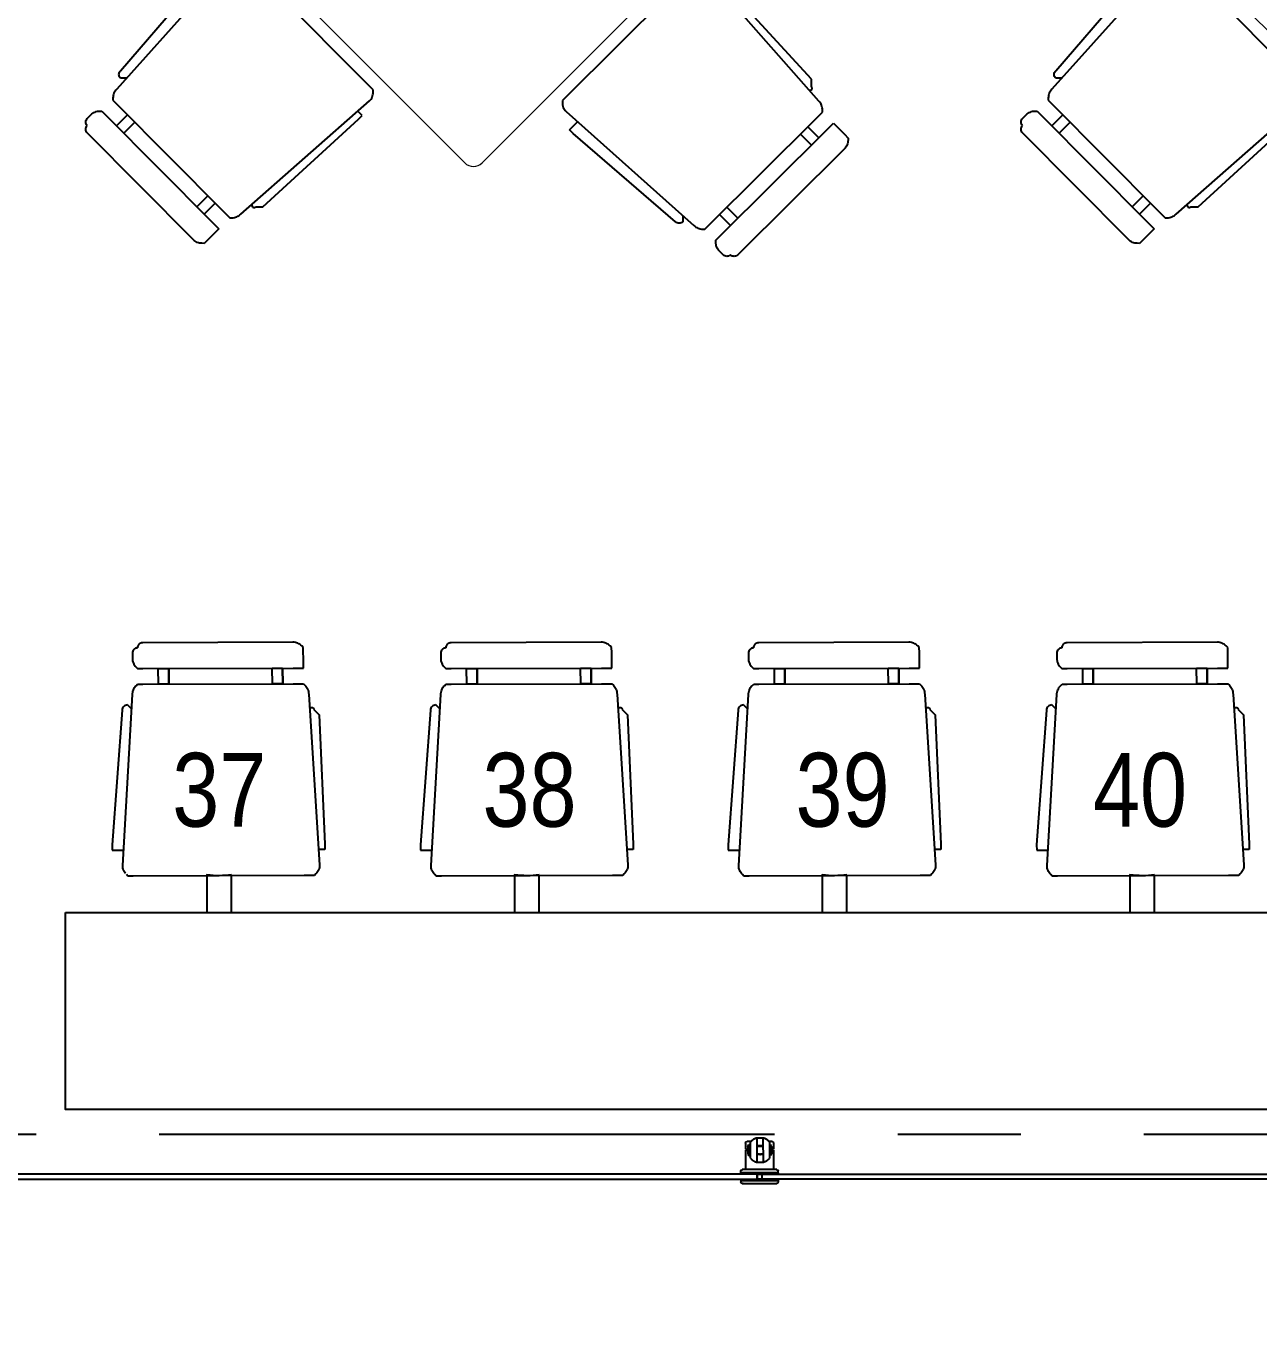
# Model space of a CAD drawing. Extents: x -28 to 149, y -33 to 76.
# Drawn here: x 40.17 to 42.674, y 3.864 to 6.531 of the extents above; entities that cross this region are included whole.
import ezdxf

# ---------------------------------------------------------------- set-up
doc = ezdxf.new("R2010")
doc.units = 0
doc.linetypes.add('CENTER', pattern=[2, 1.25, -0.25, 0.25, -0.25])
for name, color, linetype in [('arq-ejes-principales', 1, 'CENTER'), ('arq-hatch', 252, 'Continuous'), ('arq-mobiliario', 1, 'Continuous'), ('arq-text-equipamiento', 2, 'Continuous'), ('arq-ventanas', 2, 'Continuous')]:
    doc.layers.add(name, color=color, linetype=linetype)
doc.styles.add('dape 2', font='ARIALN.TTF', dxfattribs={"height": 2.5})

# ---------------------------------------------------------------- blocks, each defined once
blk = doc.blocks.new('base vidrio 1')
for p, q in [((345.9661, 164.3034), (345.9661, 164.2907)), ((345.9692, 164.3066), (345.9753, 164.3066)), ((345.9702, 164.2961), (345.9722, 164.3002)), ((345.9702, 164.2961), (345.9702, 164.2922)), ((345.9722, 164.3002), (345.9721, 164.278)), ((345.9742, 164.3002), (345.9722, 164.3002)), ((345.9742, 164.2961), (345.9741, 164.2821)), ((345.9742, 164.3054), (345.9742, 164.2961)), ((345.9742, 164.3054), (345.9742, 164.3054)), ((345.9868, 164.282), (345.9869, 164.296)), ((345.9869, 164.296), (345.9869, 164.3135)), ((345.9869, 164.3135), (345.9869, 164.3135)), ((346.0004, 164.2969), (345.9869, 164.297)), ((346.0004, 164.296), (346.0003, 164.282)), ((346.0004, 164.3135), (346.0004, 164.296)), ((346.0004, 164.3135), (346.0004, 164.3135)), ((346.0117, 164.3066), (346.02, 164.3066)), ((346.013, 164.282), (346.0131, 164.296)), ((346.0131, 164.296), (346.0131, 164.3053)), ((346.0131, 164.3053), (346.0131, 164.3053)), ((346.0142, 164.2969), (346.0131, 164.2969)), ((346.0142, 164.3001), (346.0141, 164.2779)), ((346.0162, 164.3001), (346.0142, 164.3001)), ((346.0162, 164.3001), (346.0161, 164.2779)), ((346.0182, 164.2965), (346.0162, 164.3001)), ((346.0182, 164.2965), (346.0182, 164.2909)), ((346.0232, 164.3034), (346.0232, 164.2907)), ((345.9702, 164.2907), (345.9661, 164.2907)), ((345.9702, 164.2887), (345.9661, 164.2887)), ((345.9661, 164.2887), (345.9661, 164.2493)), ((345.9702, 164.2886), (345.9701, 164.2821)), ((345.9701, 164.2821), (345.9721, 164.278)), ((345.9702, 164.2886), (345.9702, 164.2922)), ((345.9741, 164.278), (345.9721, 164.278)), ((345.9741, 164.2821), (345.9741, 164.2727)), ((345.9868, 164.2645), (345.9868, 164.282)), ((346.0003, 164.2811), (345.9868, 164.2811)), ((346.0003, 164.282), (346.0003, 164.2645)), ((346.013, 164.2726), (346.013, 164.282)), ((346.0141, 164.281), (346.013, 164.281)), ((346.0161, 164.2779), (346.0141, 164.2779)), ((346.0181, 164.2815), (346.0161, 164.2779)), ((346.0182, 164.287), (346.0181, 164.2815)), ((346.0182, 164.2909), (346.0182, 164.287)), ((346.0232, 164.2907), (346.0182, 164.2908)), ((346.0232, 164.2887), (346.0182, 164.2887)), ((346.0189, 164.2861), (346.0189, 164.286)), ((346.0213, 164.2907), (346.0213, 164.2905)), ((346.0214, 164.2907), (346.0214, 164.2907)), ((346.0232, 164.2887), (346.0232, 164.2493)), ((345.9565, 164.2429), (345.9565, 164.2461)), ((345.9565, 164.2429), (346.0327, 164.2429)), ((345.9565, 164.2429), (345.9565, 164.2401)), ((346.0327, 164.2429), (345.9565, 164.2429)), ((345.9597, 164.2493), (346.0296, 164.2493)), ((346.0327, 164.2429), (346.0327, 164.2461)), ((346.0327, 164.2429), (346.0327, 164.2401)), ((345.9565, 164.2301), (345.9565, 164.2276)), ((346.0327, 164.2276), (345.9565, 164.2276)), ((345.9565, 164.2276), (346.0327, 164.2276)), ((345.9565, 164.2276), (345.9565, 164.2244)), ((346.0278, 164.2212), (345.9597, 164.2212)), ((346.0296, 164.2212), (345.9597, 164.2212)), ((346.0327, 164.2301), (346.0327, 164.2276)), ((346.0327, 164.2276), (346.0327, 164.2244))]:
    blk.add_line(p, q)
at = {"flags": 128}
for points in [[(345.9742, 164.3054), (345.9748, 164.3061), (345.9754, 164.3067), (345.976, 164.3073), (345.9766, 164.3078), (345.9772, 164.3084), (345.9778, 164.3089), (345.9784, 164.3093), (345.979, 164.3098), (345.9796, 164.3102), (345.9803, 164.3106), (345.9809, 164.311), (345.9815, 164.3113), (345.9821, 164.3117), (345.9828, 164.312), (345.9834, 164.3123), (345.9839, 164.3125), (345.9845, 164.3127), (345.985, 164.3129), (345.9855, 164.3131), (345.9859, 164.3132), (345.9863, 164.3133), (345.9866, 164.3134), (345.9868, 164.3135), (345.9869, 164.3135)], [(345.9742, 164.3054), (345.9748, 164.3061), (345.9755, 164.3068), (345.9762, 164.3075), (345.9769, 164.3081), (345.9776, 164.3088), (345.9784, 164.3093), (345.9791, 164.3099), (345.9799, 164.3104), (345.9808, 164.3109), (345.9816, 164.3114), (345.9824, 164.3118), (345.9833, 164.3123), (345.9842, 164.3126), (345.9851, 164.313), (345.986, 164.3133), (345.9869, 164.3135)], [(345.9869, 164.3135), (345.987, 164.3135), (345.9872, 164.3135), (345.9874, 164.3135), (345.9878, 164.3135), (345.9883, 164.3134), (345.9889, 164.3134), (345.9896, 164.3134), (345.9903, 164.3133), (345.9911, 164.3133), (345.9919, 164.3133), (345.9928, 164.3133), (345.9937, 164.3133), (345.9946, 164.3133), (345.9954, 164.3133), (345.9963, 164.3133), (345.9971, 164.3133), (345.9978, 164.3133), (345.9984, 164.3134), (345.999, 164.3134), (345.9995, 164.3134), (345.9999, 164.3135), (346.0002, 164.3135), (346.0004, 164.3135), (346.0004, 164.3135)], [(346.0004, 164.3135), (346.0005, 164.3135), (346.0007, 164.3134), (346.001, 164.3133), (346.0014, 164.3132), (346.0018, 164.313), (346.0023, 164.3129), (346.0028, 164.3127), (346.0034, 164.3125), (346.004, 164.3122), (346.0046, 164.3119), (346.0052, 164.3116), (346.0058, 164.3113), (346.0064, 164.3109), (346.0071, 164.3106), (346.0077, 164.3101), (346.0083, 164.3097), (346.0089, 164.3093), (346.0095, 164.3088), (346.0101, 164.3083), (346.0108, 164.3078), (346.0113, 164.3072), (346.0119, 164.3066), (346.0125, 164.306), (346.0131, 164.3053)], [(346.0004, 164.3135), (346.0013, 164.3132), (346.0022, 164.3129), (346.0031, 164.3126), (346.004, 164.3122), (346.0049, 164.3118), (346.0057, 164.3113), (346.0066, 164.3109), (346.0074, 164.3104), (346.0082, 164.3098), (346.009, 164.3093), (346.0097, 164.3087), (346.0104, 164.3081), (346.0111, 164.3074), (346.0118, 164.3067), (346.0125, 164.306), (346.0131, 164.3053)], [(345.9702, 164.2922), (345.9703, 164.2924), (345.9705, 164.2925), (345.9706, 164.2926), (345.9708, 164.2926), (345.9709, 164.2926), (345.971, 164.2925), (345.9711, 164.2923), (345.9712, 164.2921), (345.9713, 164.2919), (345.9714, 164.2916), (345.9714, 164.2913), (345.9714, 164.291), (345.9714, 164.2907), (345.9713, 164.2903), (345.9713, 164.29), (345.9712, 164.2897), (345.9711, 164.2894), (345.971, 164.2891), (345.9709, 164.2889), (345.9708, 164.2888), (345.9706, 164.2887), (345.9705, 164.2886), (345.9703, 164.2886), (345.9702, 164.2886)], [(345.9868, 164.2645), (345.9867, 164.2646), (345.9865, 164.2646), (345.9862, 164.2647), (345.9858, 164.2648), (345.9854, 164.265), (345.9849, 164.2652), (345.9844, 164.2653), (345.9838, 164.2656), (345.9833, 164.2658), (345.9827, 164.2661), (345.982, 164.2664), (345.9814, 164.2667), (345.9808, 164.2671), (345.9801, 164.2675), (345.9795, 164.2679), (345.9789, 164.2683), (345.9783, 164.2688), (345.9777, 164.2692), (345.9771, 164.2697), (345.9765, 164.2703), (345.9759, 164.2708), (345.9753, 164.2714), (345.9747, 164.2721), (345.9741, 164.2727)], [(346.013, 164.2726), (346.0124, 164.272), (346.0119, 164.2713), (346.0113, 164.2707), (346.0107, 164.2702), (346.0101, 164.2697), (346.0095, 164.2692), (346.0088, 164.2687), (346.0082, 164.2682), (346.0076, 164.2678), (346.007, 164.2674), (346.0063, 164.267), (346.0057, 164.2667), (346.0051, 164.2663), (346.0045, 164.266), (346.0039, 164.2658), (346.0033, 164.2655), (346.0027, 164.2653), (346.0022, 164.2651), (346.0017, 164.2649), (346.0013, 164.2648), (346.0009, 164.2647), (346.0006, 164.2646), (346.0004, 164.2645), (346.0003, 164.2645)], [(346.0182, 164.287), (346.018, 164.287), (346.0179, 164.287), (346.0177, 164.287), (346.0176, 164.2871), (346.0175, 164.2872), (346.0174, 164.2874), (346.0173, 164.2876), (346.0172, 164.2878), (346.0171, 164.2881), (346.0171, 164.2884), (346.017, 164.2887), (346.017, 164.289), (346.0171, 164.2893), (346.0171, 164.2895), (346.0171, 164.2898), (346.0172, 164.2901), (346.0173, 164.2903), (346.0174, 164.2905), (346.0175, 164.2907), (346.0176, 164.2908), (346.0177, 164.2909), (346.0179, 164.2909), (346.018, 164.291), (346.0182, 164.2909)], [(346.0003, 164.2645), (346.0002, 164.2645), (346.0001, 164.2645), (345.9998, 164.2646), (345.9994, 164.2646), (345.9989, 164.2646), (345.9983, 164.2647), (345.9977, 164.2647), (345.9969, 164.2647), (345.9961, 164.2648), (345.9953, 164.2648), (345.9944, 164.2648), (345.9935, 164.2648), (345.9927, 164.2648), (345.9918, 164.2648), (345.991, 164.2648), (345.9902, 164.2647), (345.9894, 164.2647), (345.9888, 164.2647), (345.9882, 164.2647), (345.9877, 164.2646), (345.9873, 164.2646), (345.987, 164.2646), (345.9869, 164.2646), (345.9868, 164.2646)]]:
    blk.add_lwpolyline(points, dxfattribs=at)
at = {"ltscale": 0.722756, "flags": 128}
blk.add_lwpolyline([(345.9989, 164.2969), (345.9986, 164.2971), (345.9983, 164.2973), (345.9979, 164.2975), (345.9975, 164.2977), (345.9971, 164.2979), (345.9966, 164.2981), (345.9962, 164.2982), (345.9957, 164.2983), (345.9952, 164.2984), (345.9947, 164.2985), (345.9941, 164.2985), (345.9936, 164.2986), (345.9931, 164.2985), (345.9926, 164.2985), (345.9921, 164.2984), (345.9916, 164.2983), (345.9911, 164.2982), (345.9906, 164.2981), (345.9902, 164.2979), (345.9898, 164.2977), (345.9894, 164.2976), (345.989, 164.2974), (345.9887, 164.2972), (345.9883, 164.297)], dxfattribs=at)
blk.add_lwpolyline([(345.9896, 164.2398), (345.9994, 164.2398), (345.9994, 164.2308), (345.9896, 164.2308)], close=True)
for centre, radius, start, end in [((345.9692, 164.3034), 0.00318, 90, 180), ((345.9936, 164.289), 0.00952, 56.1608, 123.5597), ((346.02, 164.3034), 0.00318, 0, 90), ((345.9936, 164.289), 0.00952, 236.4456, 303.2749), ((345.9597, 164.2461), 0.00318, 90, 180), ((346.0296, 164.2461), 0.00318, 0, 90), ((345.9597, 164.2244), 0.00318, 180, 270), ((346.0278, 164.2243), 0.00318, 270, 281.591), ((346.0296, 164.2244), 0.00318, 270, 0)]:
    blk.add_arc(centre, radius, start, end)
at = {"ltscale": 0.422374}
blk.add_arc((345.9936, 164.289), 0.0087, 65.5094, 114.2111, dxfattribs=at)
at = {"ltscale": 0.41506}
blk.add_arc((345.9936, 164.289), 0.0087, 245.931, 293.7895, dxfattribs=at)
blk = doc.blocks.new('mesa comedor')
at = {"lineweight": 0}
for p, q in [((-0.435, -0.0513), (-0.435, -0.8263)), ((-0.41, -0.8513), (0.365, -0.8513))]:
    blk.add_line(p, q, dxfattribs=at)
for p, q in [((-0.7975, -0.1997), (-0.5238, -0.1796)), ((-0.4817, -0.2008), (-0.8292, -0.2206)), ((-0.8081, -0.2102), (-0.8079, -0.2081)), ((-0.7994, -0.2189), (-0.8081, -0.2102)), ((-0.8079, -0.2081), (-0.8073, -0.2062)), ((-0.8073, -0.2062), (-0.8063, -0.2044)), ((-0.8063, -0.2044), (-0.805, -0.2028)), ((-0.805, -0.2028), (-0.8034, -0.2015)), ((-0.8034, -0.2015), (-0.8016, -0.2005)), ((-0.8016, -0.2005), (-0.7996, -0.1999)), ((-0.7996, -0.1999), (-0.7975, -0.1997)), ((-0.9345, -0.2413), (-0.9343, -0.2393)), ((-0.9343, -0.2393), (-0.9337, -0.2373)), ((-0.9337, -0.2373), (-0.9327, -0.2355)), ((-0.9327, -0.2355), (-0.9314, -0.2339)), ((-0.9314, -0.2339), (-0.9298, -0.2326)), ((-0.9298, -0.2326), (-0.928, -0.2316)), ((-0.928, -0.2316), (-0.926, -0.2311)), ((-0.926, -0.2311), (-0.9239, -0.2309)), ((-0.9239, -0.2309), (-0.9237, -0.2288)), ((-0.9237, -0.2288), (-0.9231, -0.2268)), ((-0.9231, -0.2268), (-0.9222, -0.225)), ((-0.9222, -0.225), (-0.9208, -0.2234)), ((-0.9208, -0.2234), (-0.9192, -0.2221)), ((-0.9192, -0.2221), (-0.9174, -0.2212)), ((-0.9174, -0.2212), (-0.9154, -0.2206)), ((-0.9154, -0.2206), (-0.9134, -0.2204)), ((-0.9134, -0.2204), (-0.9029, -0.2204)), ((-0.9029, -0.2204), (-0.9004, -0.2205)), ((-0.9004, -0.2205), (-0.8979, -0.2209)), ((-0.8979, -0.2209), (-0.8955, -0.2215)), ((-0.8955, -0.2215), (-0.8931, -0.2224)), ((-0.8931, -0.2224), (-0.8909, -0.2234)), ((-0.8909, -0.2234), (-0.8888, -0.2247)), ((-0.8888, -0.2247), (-0.8868, -0.2262)), ((-0.8868, -0.2262), (-0.8849, -0.2279)), ((-0.8849, -0.2279), (-0.8818, -0.231)), ((-0.8818, -0.231), (-0.8819, -0.2415)), ((-0.8472, -0.228), (-0.8503, -0.2311)), ((-0.8503, -0.2311), (-0.8503, -0.2416)), ((-0.8453, -0.2264), (-0.8472, -0.228)), ((-0.8433, -0.2249), (-0.8453, -0.2264)), ((-0.8412, -0.2236), (-0.8433, -0.2249)), ((-0.8389, -0.2226), (-0.8412, -0.2236)), ((-0.8366, -0.2217), (-0.8389, -0.2226)), ((-0.8341, -0.2211), (-0.8366, -0.2217)), ((-0.8317, -0.2208), (-0.8341, -0.2211)), ((-0.8292, -0.2206), (-0.8317, -0.2208)), ((-0.4619, -0.5692), (-0.4608, -0.2219)), ((-0.9355, -0.5466), (-0.9345, -0.2413)), ((-0.8819, -0.2415), (-0.8829, -0.5468)), ((-0.8503, -0.2416), (-0.8513, -0.5469)), ((-0.882, -0.2731), (-0.8821, -0.2942)), ((-0.8504, -0.2732), (-0.882, -0.2731)), ((-0.8504, -0.2732), (-0.882, -0.2731)), ((-0.8505, -0.2943), (-0.8504, -0.2732)), ((-0.8505, -0.2943), (-0.8821, -0.2942)), ((-0.8821, -0.2942), (-0.8505, -0.2943)), ((-0.8512, -0.5048), (-0.8828, -0.5047)), ((-0.8512, -0.5048), (-0.8828, -0.5047)), ((-0.8828, -0.5047), (-0.8828, -0.5257)), ((-0.8512, -0.5258), (-0.8512, -0.5048)), ((-0.8512, -0.5258), (-0.8828, -0.5257)), ((-0.8828, -0.5257), (-0.8512, -0.5258)), ((-0.9354, -0.5491), (-0.9355, -0.5466)), ((-0.9351, -0.5516), (-0.9354, -0.5491)), ((-0.9345, -0.554), (-0.9351, -0.5516)), ((-0.9336, -0.5563), (-0.9345, -0.554)), ((-0.9326, -0.5586), (-0.9336, -0.5563)), ((-0.9313, -0.5607), (-0.9326, -0.5586)), ((-0.8829, -0.5468), (-0.883, -0.5678)), ((-0.8513, -0.5469), (-0.8514, -0.5679)), ((-0.8513, -0.5469), (-0.8513, -0.5469)), ((-0.9298, -0.5627), (-0.9313, -0.5607)), ((-0.9281, -0.5646), (-0.9298, -0.5627)), ((-0.9251, -0.5677), (-0.9281, -0.5646)), ((-0.9145, -0.5677), (-0.9251, -0.5677)), ((-0.904, -0.5678), (-0.9145, -0.5677)), ((-0.883, -0.5678), (-0.904, -0.5678)), ((-0.904, -0.5678), (-0.904, -0.5678)), ((-0.8514, -0.5679), (-0.8483, -0.571)), ((-0.8483, -0.571), (-0.8465, -0.5727)), ((-0.8465, -0.5727), (-0.8445, -0.5742)), ((-0.8445, -0.5742), (-0.8423, -0.5755)), ((-0.8423, -0.5755), (-0.8401, -0.5766)), ((-0.8401, -0.5766), (-0.8377, -0.5774)), ((-0.8377, -0.5774), (-0.8353, -0.578)), ((-0.8353, -0.578), (-0.8329, -0.5784)), ((-0.8329, -0.5784), (-0.8304, -0.5785)), ((-0.8304, -0.5785), (-0.4831, -0.6008)), ((-0.8031, -0.5839), (-0.8032, -0.5852)), ((-0.8032, -0.5852), (-0.8028, -0.5865)), ((-0.8026, -0.5828), (-0.8031, -0.5839)), ((-0.8028, -0.5865), (-0.8022, -0.5876)), ((-0.8019, -0.5817), (-0.8026, -0.5828)), ((-0.8006, -0.5804), (-0.8019, -0.5817)), ((-0.462, -0.5903), (-0.4619, -0.5692)), ((-0.8022, -0.5876), (-0.8012, -0.5884)), ((-0.8012, -0.5884), (-0.8001, -0.589)), ((-0.8001, -0.589), (-0.7988, -0.5892)), ((-0.7988, -0.5892), (-0.7883, -0.5997)), ((-0.7883, -0.5997), (-0.5252, -0.6111)), ((-0.5252, -0.6111), (-0.5147, -0.6112)), ((-0.5147, -0.6007), (-0.5146, -0.5987)), ((-0.5147, -0.6112), (-0.5147, -0.6007)), ((-0.4831, -0.6008), (-0.4806, -0.6006)), ((-0.4806, -0.6006), (-0.4781, -0.6003)), ((-0.4781, -0.6003), (-0.4757, -0.5997)), ((-0.4757, -0.5997), (-0.4733, -0.5989)), ((-0.4733, -0.5989), (-0.4711, -0.5978)), ((-0.4711, -0.5978), (-0.4689, -0.5965)), ((-0.4689, -0.5965), (-0.4669, -0.595)), ((-0.4669, -0.595), (-0.4651, -0.5934)), ((-0.4651, -0.5934), (-0.462, -0.5903)), ((-0.2082, -0.8801), (-0.2099, -0.8819)), ((-0.2051, -0.877), (-0.2082, -0.8801)), ((-0.1946, -0.8771), (-0.2051, -0.877)), ((0.1528, -0.8782), (-0.1946, -0.8771)), ((-0.2156, -0.8955), (-0.2157, -0.898)), ((-0.2157, -0.898), (-0.1958, -1.2455)), ((-0.2152, -0.8931), (-0.2156, -0.8955)), ((-0.2146, -0.8907), (-0.2152, -0.8931)), ((-0.2138, -0.8883), (-0.2146, -0.8907)), ((-0.2127, -0.8861), (-0.2138, -0.8883)), ((-0.2114, -0.8839), (-0.2127, -0.8861)), ((-0.2099, -0.8819), (-0.2114, -0.8839)), ((0.162, -1.2467), (0.1843, -0.8994)), ((-0.2369, -0.9401), (-0.2369, -0.9295)), ((-0.2369, -0.9295), (-0.2264, -0.9296)), ((-0.2264, -0.9296), (-0.2139, -0.9296)), ((-0.2168, -1.2138), (-0.2369, -0.9401)), ((0.1832, -1.2046), (0.1946, -0.9415)), ((-0.2166, -1.2159), (-0.2168, -1.2138)), ((-0.216, -1.2179), (-0.2166, -1.2159)), ((-0.215, -1.2197), (-0.216, -1.2179)), ((-0.2137, -1.2213), (-0.215, -1.2197)), ((-0.2121, -1.2226), (-0.2137, -1.2213)), ((-0.2103, -1.2236), (-0.2121, -1.2226)), ((-0.2084, -1.2242), (-0.2103, -1.2236)), ((-0.2063, -1.2244), (-0.2084, -1.2242)), ((-0.1976, -1.2157), (-0.2063, -1.2244)), ((0.1639, -1.2169), (0.1652, -1.2182)), ((0.1652, -1.2182), (0.1663, -1.2189)), ((0.1663, -1.2189), (0.1675, -1.2194)), ((0.1675, -1.2194), (0.1687, -1.2195)), ((0.1687, -1.2195), (0.17, -1.2192)), ((0.17, -1.2192), (0.1711, -1.2185)), ((0.1711, -1.2185), (0.1719, -1.2175)), ((0.1719, -1.2175), (0.1725, -1.2164)), ((0.1725, -1.2164), (0.1727, -1.2151)), ((0.1727, -1.2151), (0.1832, -1.2046)), ((-0.1958, -1.2455), (-0.1957, -1.248)), ((-0.1957, -1.248), (-0.1954, -1.2504)), ((-0.1954, -1.2504), (-0.1948, -1.2529)), ((-0.1948, -1.2529), (-0.1939, -1.2552)), ((0.1609, -1.254), (0.1615, -1.2516)), ((0.1615, -1.2516), (0.1619, -1.2492)), ((0.1619, -1.2492), (0.162, -1.2467)), ((-0.1939, -1.2552), (-0.1929, -1.2575)), ((-0.1929, -1.2575), (-0.1916, -1.2596)), ((-0.1916, -1.2596), (-0.1901, -1.2616)), ((-0.1901, -1.2616), (-0.1885, -1.2635)), ((-0.1885, -1.2635), (-0.1854, -1.2666)), ((-0.1854, -1.2666), (-0.1749, -1.2666)), ((-0.1749, -1.2666), (0.1304, -1.2676)), ((-0.1433, -1.2667), (-0.1434, -1.2983)), ((-0.1433, -1.2667), (-0.1434, -1.2983)), ((-0.1222, -1.2668), (-0.1433, -1.2667)), ((-0.1222, -1.2668), (-0.1223, -1.2984)), ((-0.1223, -1.2984), (-0.1222, -1.2668)), ((0.0883, -1.2675), (0.0882, -1.2991)), ((0.0883, -1.2675), (0.0882, -1.2991)), ((0.1093, -1.2675), (0.0883, -1.2675)), ((0.1093, -1.2675), (0.1092, -1.2991)), ((0.1092, -1.2991), (0.1093, -1.2675)), ((0.1304, -1.2676), (0.1514, -1.2677)), ((0.1304, -1.2676), (0.1304, -1.2676)), ((0.1514, -1.2677), (0.1545, -1.2646)), ((0.1545, -1.2646), (0.1562, -1.2628)), ((0.1562, -1.2628), (0.1577, -1.2608)), ((0.1577, -1.2608), (0.159, -1.2586)), ((0.159, -1.2586), (0.1601, -1.2564)), ((0.1601, -1.2564), (0.1609, -1.254)), ((-0.1931, -1.3072), (-0.1918, -1.3051)), ((-0.1918, -1.3051), (-0.1903, -1.3031)), ((-0.1903, -1.3031), (-0.1886, -1.3012)), ((-0.1886, -1.3012), (-0.1855, -1.2981)), ((-0.1855, -1.2981), (-0.175, -1.2982)), ((-0.175, -1.2982), (0.1303, -1.2992)), ((-0.1434, -1.2983), (-0.1223, -1.2984)), ((0.0882, -1.2991), (0.1092, -1.2991)), ((0.1303, -1.2992), (0.1513, -1.2993)), ((0.1513, -1.2993), (0.1513, -1.3203)), ((-0.1961, -1.3192), (-0.196, -1.3167)), ((-0.1961, -1.3297), (-0.1961, -1.3192)), ((-0.1959, -1.3317), (-0.1961, -1.3297)), ((-0.196, -1.3167), (-0.1956, -1.3142)), ((-0.1953, -1.3337), (-0.1959, -1.3317)), ((-0.1956, -1.3142), (-0.195, -1.3118)), ((-0.1944, -1.3355), (-0.1953, -1.3337)), ((-0.195, -1.3118), (-0.1941, -1.3094)), ((-0.1941, -1.3094), (-0.1931, -1.3072)), ((0.1513, -1.3203), (0.1512, -1.3308)), ((0.1512, -1.3308), (0.1512, -1.3414)), ((0.1513, -1.3203), (0.1513, -1.3203)), ((-0.1931, -1.3371), (-0.1944, -1.3355)), ((-0.1915, -1.3385), (-0.1931, -1.3371)), ((-0.1897, -1.3394), (-0.1915, -1.3385)), ((-0.1877, -1.34), (-0.1897, -1.3394)), ((-0.1856, -1.3402), (-0.1877, -1.34)), ((-0.1854, -1.3423), (-0.1856, -1.3402)), ((-0.1849, -1.3443), (-0.1854, -1.3423)), ((-0.1839, -1.3461), (-0.1849, -1.3443)), ((-0.1826, -1.3477), (-0.1839, -1.3461)), ((-0.181, -1.349), (-0.1826, -1.3477)), ((-0.1792, -1.35), (-0.181, -1.349)), ((-0.1772, -1.3506), (-0.1792, -1.35)), ((-0.1751, -1.3508), (-0.1772, -1.3506)), ((0.1301, -1.3518), (-0.1751, -1.3508)), ((0.1326, -1.3517), (0.1301, -1.3518)), ((0.1351, -1.3514), (0.1326, -1.3517)), ((0.1375, -1.3508), (0.1351, -1.3514)), ((0.1398, -1.3499), (0.1375, -1.3508)), ((0.1421, -1.3489), (0.1398, -1.3499)), ((0.1442, -1.3476), (0.1421, -1.3489)), ((0.1462, -1.3461), (0.1442, -1.3476)), ((0.1481, -1.3444), (0.1462, -1.3461)), ((0.1512, -1.3414), (0.1481, -1.3444))]:
    blk.add_line(p, q)
blk.add_arc((-0.41, -0.8263), 0.025, 180, 270, dxfattribs=at)

msp = doc.modelspace()

# ---------------------------------------------------------------- hatches: boundary and pattern name
at = {"layer": 'arq-hatch'}
h = msp.add_hatch(dxfattribs=at)
h.set_pattern_fill('LINE', color=8, scale=0.02, angle=45, style=0)
h.set_pattern_definition([(45, (56.22398, 4.97406), (-0.04490128, 0.04490128), [])])
h.paths.add_polyline_path([(56.306, 6.62), (56.176, 6.67), (56.176, 4.4481), (56.306, 4.4966)])
h.paths.add_polyline_path([(56.3053, 4.0878), (56.176, 4.1375), (56.176, 3.9938), (56.0849, 3.9938), (56.1349, 3.8639), (56.3049, 3.8639)])
h.paths.add_polyline_path([(55.7735, 3.9938), (53.9322, 3.9938), (53.9322, 3.8638), (54.1448, 3.8638), (55.1734, 3.8638), (55.7249, 3.8638)])
h.paths.add_polyline_path([(53.9322, 3.9938), (53.8322, 3.9938), (53.8322, 3.8638), (53.9322, 3.8638)])
h.paths.add_polyline_path([(53.8322, 3.9938), (53.5432, 3.9938), (53.5932, 3.8638), (53.8322, 3.8638)])
h.paths.add_polyline_path([(-0.1776, 4.5303), (-0.3076, 4.4803), (-0.3076, 4.2812), (-0.1776, 4.2812)])
h.paths.add_polyline_path([(-0.1776, 4.2812), (-0.3076, 4.2812), (-0.3076, 4.1562), (-0.1776, 4.1562)])
h.paths.add_polyline_path([(0, 4.0803), (-0.1776, 4.0803), (-0.1776, 4.1562), (-0.3076, 4.1562), (-0.3076, 3.9503), (0, 3.9503)])
h.paths.add_polyline_path([(0.2724, 4.0803), (0, 4.0803), (0, 3.9503), (0.2224, 3.9503)])
h.paths.add_polyline_path([(10.3138, 5.6199), (8.2571, 5.6238), (8.2772, 5.57), (8.7716, 5.57), (9.8002, 5.57), (10.2946, 5.57)])
h.paths.add_polyline_path([(10.3446, 5.7), (8.2287, 5.7), (8.2571, 5.6238), (10.3138, 5.6199)])
h.paths.add_polyline_path([(12.7719, 5.7), (10.656, 5.7), (10.6862, 5.6192), (12.7393, 5.6153)])
h.paths.add_polyline_path([(12.7393, 5.6153), (10.6862, 5.6192), (10.7046, 5.57), (11.199, 5.57), (12.2275, 5.57), (12.2275, 5.5701), (12.7219, 5.5701)])
h.paths.add_polyline_path([(13.1, 5.7), (13.0833, 5.7), (13.1, 5.6552)])
h.paths.add_polyline_path([(56.306, 8.6376), (56.1754, 8.6878), (56.1754, 8.1159), (56.1754, 8.0999), (56.1754, 8.05), (56.306, 8.05)])
h.paths.add_polyline_path([(56.306, 8.05), (56.1754, 8.05), (56.1754, 7.2312), (56, 7.2312), (56.175, 7.2256), (56, 7.22), (56.175, 7.22), (56.175, 6.981), (56.306, 7.03)])
h.paths.add_polyline_path([(49.6461, 35.08), (48.5573, 35.08), (48.5087, 34.95), (49.6461, 34.95)])
h.paths.add_polyline_path([(50.5797, 35.08), (49.6461, 35.08), (49.6461, 34.95), (50.6297, 34.95)])
h.paths.add_polyline_path([(51.0789, 35.08), (50.9883, 35.08), (50.9397, 34.95), (51.0789, 34.95)])
h.paths.add_polyline_path([(51.2289, 35.08), (51.0789, 35.08), (51.0789, 34.95), (51.2289, 34.95)])
h.paths.add_polyline_path([(53.0056, 35.08), (51.2289, 35.08), (51.2289, 34.95), (53.0556, 34.95)])
h.paths.add_polyline_path([(20.5106, 35.08), (20, 35.08), (20, 34.9502), (20.5106, 34.9502)])
h.paths.add_polyline_path([(20, 35.08), (19.482, 35.08), (19.482, 34.9502), (20, 34.9502)])
h.paths.add_polyline_path([(42.086, 35.08), (41.0575, 35.08), (41.0575, 34.95), (42.086, 34.95)])
h.paths.add_polyline_path([(41.0575, 35.08), (40.563, 35.08), (40.513, 34.95), (41.0575, 34.95)])
h.paths.add_polyline_path([(42.5804, 35.08), (42.086, 35.08), (42.086, 34.95), (42.629, 34.95)])
edge = h.paths.add_edge_path()
edge.add_line((34.5796, 35.08), (34.4, 35.08))
edge.add_arc((34.4, 34.98), 0.1, 90, 180)
edge.add_line((34.3, 34.98), (34.3, 34.95))
edge.add_line((34.3, 34.95), (34.6282, 34.95))
edge.add_line((34.6282, 34.95), (34.5796, 35.08))
h.paths.add_polyline_path([(37.0056, 35.08), (34.9882, 35.08), (34.9382, 34.95), (37.0541, 34.95)])
h.paths.add_polyline_path([(39.4373, 35.08), (37.4141, 35.08), (37.3641, 34.95), (39.4858, 34.95)])
h.paths.add_polyline_path([(18.573, 35.0802), (17.3999, 35.0802), (17.3999, 34.9502), (18.6216, 34.9502)])
h.paths.add_polyline_path([(19.482, 35.08), (18.9876, 35.08), (18.9391, 34.9502), (19.482, 34.9502)])
h.paths.add_polyline_path([(20.9731, 35.08), (20.5106, 35.08), (20.5106, 34.9502), (20.9731, 34.9502)])
h.paths.add_polyline_path([(8.5108, 34.95), (8.5594, 35.08), (10.5792, 35.08), (10.6292, 34.95)])
edge = h.paths.add_edge_path()
edge.add_line((10.9417, 34.95), (10.9903, 35.08))
edge.add_line((10.9903, 35.08), (13.0077, 35.08))
edge.add_line((13.0077, 35.08), (13.0327, 35.015))
edge.add_line((13.0327, 35.015), (13.0577, 34.95))
edge.add_line((13.0577, 34.95), (10.9417, 34.95))

# ---------------------------------------------------------------- linework, layer by layer
at = {"layer": 'arq-ejes-principales'}
msp.add_line((-5.5593, 4.2812), (60.0081, 4.2812), dxfattribs=at)
at = {"layer": 'arq-mobiliario'}
for p, q in [((40.3861, 5.2603), (40.3859, 5.2582)), ((40.3859, 5.2582), (40.3859, 5.2477)), ((40.3867, 5.2623), (40.3861, 5.2603)), ((40.3876, 5.2641), (40.3867, 5.2623)), ((40.3889, 5.2657), (40.3876, 5.2641)), ((40.3905, 5.267), (40.3889, 5.2657)), ((40.3923, 5.268), (40.3905, 5.267)), ((40.3943, 5.2686), (40.3923, 5.268)), ((40.3964, 5.2688), (40.3943, 5.2686)), ((40.3966, 5.2708), (40.3964, 5.2688)), ((40.3972, 5.2728), (40.3966, 5.2708)), ((40.3981, 5.2746), (40.3972, 5.2728)), ((40.3994, 5.2762), (40.3981, 5.2746)), ((40.401, 5.2776), (40.3994, 5.2762)), ((40.4028, 5.2785), (40.401, 5.2776)), ((40.4048, 5.2791), (40.4028, 5.2785)), ((40.4069, 5.2793), (40.4048, 5.2791)), ((40.7121, 5.2804), (40.4069, 5.2793)), ((40.7146, 5.2802), (40.7121, 5.2804)), ((40.7171, 5.2799), (40.7146, 5.2802)), ((40.7195, 5.2793), (40.7171, 5.2799)), ((40.7218, 5.2785), (40.7195, 5.2793)), ((40.7241, 5.2774), (40.7218, 5.2785)), ((40.7263, 5.2761), (40.7241, 5.2774)), ((40.7283, 5.2747), (40.7263, 5.2761)), ((40.7301, 5.273), (40.7283, 5.2747)), ((40.7332, 5.2699), (40.7301, 5.273)), ((40.7332, 5.2594), (40.7332, 5.2699)), ((40.7333, 5.2489), (40.7332, 5.2594)), ((41.0125, 5.2603), (41.0123, 5.2582)), ((41.0123, 5.2582), (41.0123, 5.2477)), ((41.0131, 5.2623), (41.0125, 5.2603)), ((41.014, 5.2641), (41.0131, 5.2623)), ((41.0153, 5.2657), (41.014, 5.2641)), ((41.0169, 5.267), (41.0153, 5.2657)), ((41.0187, 5.268), (41.0169, 5.267)), ((41.0207, 5.2686), (41.0187, 5.268)), ((41.0228, 5.2688), (41.0207, 5.2686)), ((41.023, 5.2708), (41.0228, 5.2688)), ((41.0236, 5.2728), (41.023, 5.2708)), ((41.0245, 5.2746), (41.0236, 5.2728)), ((41.0258, 5.2762), (41.0245, 5.2746)), ((41.0274, 5.2776), (41.0258, 5.2762)), ((41.0292, 5.2785), (41.0274, 5.2776)), ((41.0312, 5.2791), (41.0292, 5.2785)), ((41.0333, 5.2794), (41.0312, 5.2791)), ((41.3385, 5.2804), (41.0333, 5.2794)), ((41.341, 5.2803), (41.3385, 5.2804)), ((41.3435, 5.2799), (41.341, 5.2803)), ((41.3459, 5.2793), (41.3435, 5.2799)), ((41.3483, 5.2785), (41.3459, 5.2793)), ((41.3505, 5.2774), (41.3483, 5.2785)), ((41.3527, 5.2761), (41.3505, 5.2774)), ((41.3547, 5.2747), (41.3527, 5.2761)), ((41.3565, 5.273), (41.3547, 5.2747)), ((41.3596, 5.2699), (41.3565, 5.273)), ((41.3597, 5.2594), (41.3596, 5.2699)), ((41.3597, 5.2489), (41.3597, 5.2594)), ((41.6375, 5.2603), (41.6373, 5.2582)), ((41.6373, 5.2582), (41.6373, 5.2477)), ((41.6381, 5.2623), (41.6375, 5.2603)), ((41.6391, 5.2641), (41.6381, 5.2623)), ((41.6404, 5.2657), (41.6391, 5.2641)), ((41.642, 5.267), (41.6404, 5.2657)), ((41.6438, 5.268), (41.642, 5.267)), ((41.6458, 5.2686), (41.6438, 5.268)), ((41.6478, 5.2688), (41.6458, 5.2686)), ((41.648, 5.2708), (41.6478, 5.2688)), ((41.6486, 5.2728), (41.648, 5.2708)), ((41.6496, 5.2746), (41.6486, 5.2728)), ((41.6509, 5.2762), (41.6496, 5.2746)), ((41.6525, 5.2776), (41.6509, 5.2762)), ((41.6543, 5.2785), (41.6525, 5.2776)), ((41.6562, 5.2791), (41.6543, 5.2785)), ((41.6583, 5.2794), (41.6562, 5.2791)), ((41.9636, 5.2804), (41.6583, 5.2794)), ((41.966, 5.2803), (41.9636, 5.2804)), ((41.9685, 5.2799), (41.966, 5.2803)), ((41.9709, 5.2793), (41.9685, 5.2799)), ((41.9733, 5.2785), (41.9709, 5.2793)), ((41.9755, 5.2774), (41.9733, 5.2785)), ((41.9777, 5.2761), (41.9755, 5.2774)), ((41.9797, 5.2747), (41.9777, 5.2761)), ((41.9816, 5.273), (41.9797, 5.2747)), ((41.9846, 5.2699), (41.9816, 5.273)), ((41.9847, 5.2594), (41.9846, 5.2699)), ((41.9847, 5.2489), (41.9847, 5.2594)), ((42.2639, 5.2603), (42.2637, 5.2582)), ((42.2637, 5.2582), (42.2638, 5.2477)), ((42.2645, 5.2623), (42.2639, 5.2603)), ((42.2655, 5.2641), (42.2645, 5.2623)), ((42.2668, 5.2657), (42.2655, 5.2641)), ((42.2684, 5.267), (42.2668, 5.2657)), ((42.2702, 5.268), (42.2684, 5.267)), ((42.2722, 5.2686), (42.2702, 5.268)), ((42.2742, 5.2688), (42.2722, 5.2686)), ((42.2744, 5.2708), (42.2742, 5.2688)), ((42.275, 5.2728), (42.2744, 5.2708)), ((42.276, 5.2746), (42.275, 5.2728)), ((42.2773, 5.2762), (42.276, 5.2746)), ((42.2789, 5.2776), (42.2773, 5.2762)), ((42.2807, 5.2785), (42.2789, 5.2776)), ((42.2827, 5.2791), (42.2807, 5.2785)), ((42.2847, 5.2793), (42.2827, 5.2791)), ((42.59, 5.2804), (42.2847, 5.2793)), ((42.5924, 5.2802), (42.59, 5.2804)), ((42.5949, 5.2799), (42.5924, 5.2802)), ((42.5973, 5.2793), (42.5949, 5.2799)), ((42.5997, 5.2785), (42.5973, 5.2793)), ((42.602, 5.2774), (42.5997, 5.2785)), ((42.6041, 5.2761), (42.602, 5.2774)), ((42.6061, 5.2747), (42.6041, 5.2761)), ((42.608, 5.273), (42.6061, 5.2747)), ((42.6111, 5.2699), (42.608, 5.273)), ((42.6111, 5.2594), (42.6111, 5.2699)), ((42.6111, 5.2489), (42.6111, 5.2594)), ((40.3859, 5.2477), (40.386, 5.2452)), ((40.386, 5.2452), (40.3864, 5.2427)), ((40.3864, 5.2427), (40.387, 5.2403)), ((40.387, 5.2403), (40.3879, 5.238)), ((40.3879, 5.238), (40.389, 5.2357)), ((40.389, 5.2357), (40.3902, 5.2336)), ((40.3902, 5.2336), (40.3917, 5.2316)), ((40.3917, 5.2316), (40.3934, 5.2298)), ((40.3934, 5.2298), (40.3965, 5.2267)), ((40.7334, 5.2278), (40.7333, 5.2489)), ((40.7333, 5.2489), (40.7333, 5.2489)), ((41.0123, 5.2477), (41.0125, 5.2452)), ((41.0125, 5.2452), (41.0128, 5.2427)), ((41.0128, 5.2427), (41.0134, 5.2403)), ((41.0134, 5.2403), (41.0143, 5.238)), ((41.0143, 5.238), (41.0154, 5.2357)), ((41.0154, 5.2357), (41.0167, 5.2336)), ((41.0167, 5.2336), (41.0181, 5.2316)), ((41.0181, 5.2316), (41.0198, 5.2298)), ((41.0198, 5.2298), (41.0229, 5.2267)), ((41.3598, 5.2278), (41.3597, 5.2489)), ((41.3597, 5.2489), (41.3597, 5.2489)), ((41.6373, 5.2477), (41.6375, 5.2452)), ((41.6375, 5.2452), (41.6379, 5.2427)), ((41.6379, 5.2427), (41.6385, 5.2403)), ((41.6385, 5.2403), (41.6393, 5.238)), ((41.6393, 5.238), (41.6404, 5.2357)), ((41.6404, 5.2357), (41.6417, 5.2336)), ((41.6417, 5.2336), (41.6432, 5.2316)), ((41.6432, 5.2316), (41.6449, 5.2298)), ((41.6449, 5.2298), (41.6479, 5.2267)), ((41.9848, 5.2278), (41.9847, 5.2489)), ((41.9847, 5.2489), (41.9847, 5.2489)), ((42.2638, 5.2477), (42.2639, 5.2452)), ((42.2639, 5.2452), (42.2643, 5.2427)), ((42.2643, 5.2427), (42.2649, 5.2403)), ((42.2649, 5.2403), (42.2657, 5.238)), ((42.2657, 5.238), (42.2668, 5.2357)), ((42.2668, 5.2357), (42.2681, 5.2336)), ((42.2681, 5.2336), (42.2696, 5.2316)), ((42.2696, 5.2316), (42.2713, 5.2298)), ((42.2713, 5.2298), (42.2744, 5.2267)), ((42.6112, 5.2278), (42.6111, 5.2489)), ((42.6111, 5.2489), (42.6111, 5.2489)), ((40.3965, 5.2267), (40.407, 5.2267)), ((40.407, 5.2267), (40.7123, 5.2277)), ((40.4386, 5.2268), (40.4597, 5.2269)), ((40.4387, 5.1952), (40.4386, 5.2268)), ((40.4387, 5.1952), (40.4386, 5.2268)), ((40.4598, 5.1953), (40.4597, 5.2269)), ((40.4597, 5.2269), (40.4598, 5.1953)), ((40.6702, 5.2276), (40.6912, 5.2277)), ((40.6703, 5.196), (40.6702, 5.2276)), ((40.6703, 5.196), (40.6702, 5.2276)), ((40.6914, 5.1961), (40.6912, 5.2277)), ((40.6912, 5.2277), (40.6914, 5.1961)), ((40.7123, 5.2277), (40.7334, 5.2278)), ((41.0229, 5.2267), (41.0334, 5.2267)), ((41.0334, 5.2267), (41.3387, 5.2277)), ((41.065, 5.2268), (41.0861, 5.2269)), ((41.0651, 5.1952), (41.065, 5.2268)), ((41.0651, 5.1952), (41.065, 5.2268)), ((41.0862, 5.1953), (41.0861, 5.2269)), ((41.0861, 5.2269), (41.0862, 5.1953)), ((41.2966, 5.2276), (41.3177, 5.2277)), ((41.2967, 5.196), (41.2966, 5.2276)), ((41.2967, 5.196), (41.2966, 5.2276)), ((41.3178, 5.1961), (41.3177, 5.2277)), ((41.3177, 5.2277), (41.3178, 5.1961)), ((41.3387, 5.2277), (41.3598, 5.2278)), ((41.6479, 5.2267), (41.6585, 5.2267)), ((41.6585, 5.2267), (41.9637, 5.2277)), ((41.6901, 5.2268), (41.7111, 5.2269)), ((41.6902, 5.1952), (41.6901, 5.2268)), ((41.6902, 5.1952), (41.6901, 5.2268)), ((41.7112, 5.1953), (41.7111, 5.2269)), ((41.7111, 5.2269), (41.7112, 5.1953)), ((41.9216, 5.2276), (41.9427, 5.2277)), ((41.9217, 5.196), (41.9216, 5.2276)), ((41.9217, 5.196), (41.9216, 5.2276)), ((41.9428, 5.1961), (41.9427, 5.2277)), ((41.9427, 5.2277), (41.9428, 5.1961)), ((41.9637, 5.2277), (41.9848, 5.2278)), ((42.2744, 5.2267), (42.2849, 5.2267)), ((42.2849, 5.2267), (42.5901, 5.2277)), ((42.3165, 5.2268), (42.3375, 5.2269)), ((42.3166, 5.1952), (42.3165, 5.2268)), ((42.3166, 5.1952), (42.3165, 5.2268)), ((42.3376, 5.1953), (42.3375, 5.2269)), ((42.3375, 5.2269), (42.3376, 5.1953)), ((42.548, 5.2276), (42.5691, 5.2277)), ((42.5481, 5.196), (42.548, 5.2276)), ((42.5481, 5.196), (42.548, 5.2276)), ((42.5692, 5.1961), (42.5691, 5.2277)), ((42.5691, 5.2277), (42.5692, 5.1961)), ((42.5901, 5.2277), (42.6112, 5.2278)), ((40.3862, 5.174), (40.3863, 5.1765)), ((40.3863, 5.1765), (40.3866, 5.179)), ((40.3866, 5.179), (40.3872, 5.1814)), ((40.3872, 5.1814), (40.3881, 5.1837)), ((40.3881, 5.1837), (40.3891, 5.186)), ((40.3891, 5.186), (40.3904, 5.1881)), ((40.3904, 5.1881), (40.3919, 5.1902)), ((40.3919, 5.1902), (40.3935, 5.192)), ((40.3935, 5.192), (40.3966, 5.1951)), ((40.3966, 5.1951), (40.4071, 5.1951)), ((40.4071, 5.1951), (40.7124, 5.1962)), ((40.4598, 5.1953), (40.4387, 5.1952)), ((40.6914, 5.1961), (40.6703, 5.196)), ((40.7124, 5.1962), (40.7335, 5.1962)), ((40.7124, 5.1962), (40.7124, 5.1962)), ((40.7335, 5.1962), (40.7366, 5.1932)), ((40.7366, 5.1932), (40.7382, 5.1913)), ((40.7382, 5.1913), (40.7397, 5.1893)), ((40.7397, 5.1893), (40.741, 5.1872)), ((40.741, 5.1872), (40.7421, 5.1849)), ((40.7421, 5.1849), (40.7429, 5.1826)), ((40.7429, 5.1826), (40.7436, 5.1802)), ((40.7436, 5.1802), (40.7439, 5.1777)), ((40.7439, 5.1777), (40.7441, 5.1752)), ((40.7441, 5.1752), (40.7663, 4.8279)), ((41.0126, 5.174), (41.0127, 5.1765)), ((41.0127, 5.1765), (41.013, 5.179)), ((41.013, 5.179), (41.0136, 5.1814)), ((41.0136, 5.1814), (41.0145, 5.1838)), ((41.0145, 5.1838), (41.0155, 5.186)), ((41.0155, 5.186), (41.0168, 5.1881)), ((41.0168, 5.1881), (41.0183, 5.1902)), ((41.0183, 5.1902), (41.0199, 5.192)), ((41.0199, 5.192), (41.023, 5.1951)), ((41.023, 5.1951), (41.0335, 5.1951)), ((41.0335, 5.1951), (41.3388, 5.1962)), ((41.0862, 5.1953), (41.0651, 5.1952)), ((41.3178, 5.1961), (41.2967, 5.196)), ((41.3388, 5.1962), (41.3599, 5.1962)), ((41.3388, 5.1962), (41.3388, 5.1962)), ((41.3599, 5.1962), (41.363, 5.1932)), ((41.363, 5.1932), (41.3646, 5.1913)), ((41.3646, 5.1913), (41.3661, 5.1893)), ((41.3661, 5.1893), (41.3674, 5.1872)), ((41.3674, 5.1872), (41.3685, 5.1849)), ((41.3685, 5.1849), (41.3693, 5.1826)), ((41.3693, 5.1826), (41.37, 5.1802)), ((41.37, 5.1802), (41.3703, 5.1777)), ((41.3703, 5.1777), (41.3705, 5.1752)), ((41.3705, 5.1752), (41.3927, 4.8279)), ((41.6376, 5.174), (41.6377, 5.1765)), ((41.6377, 5.1765), (41.6381, 5.179)), ((41.6381, 5.179), (41.6387, 5.1814)), ((41.6387, 5.1814), (41.6395, 5.1838)), ((41.6395, 5.1838), (41.6406, 5.186)), ((41.6406, 5.186), (41.6418, 5.1881)), ((41.6418, 5.1881), (41.6433, 5.1902)), ((41.6433, 5.1902), (41.645, 5.192)), ((41.645, 5.192), (41.6481, 5.1951)), ((41.6481, 5.1951), (41.6586, 5.1951)), ((41.6586, 5.1951), (41.9638, 5.1962)), ((41.7112, 5.1953), (41.6902, 5.1952)), ((41.9428, 5.1961), (41.9217, 5.196)), ((41.9638, 5.1962), (41.9849, 5.1962)), ((41.9638, 5.1962), (41.9638, 5.1962)), ((41.9849, 5.1962), (41.988, 5.1932)), ((41.988, 5.1932), (41.9897, 5.1913)), ((41.9897, 5.1913), (41.9912, 5.1893)), ((41.9912, 5.1893), (41.9924, 5.1872)), ((41.9924, 5.1872), (41.9935, 5.1849)), ((41.9935, 5.1849), (41.9944, 5.1826)), ((41.9944, 5.1826), (41.995, 5.1802)), ((41.995, 5.1802), (41.9954, 5.1777)), ((41.9954, 5.1777), (41.9955, 5.1752)), ((41.9955, 5.1752), (42.0177, 4.8279)), ((42.264, 5.174), (42.2641, 5.1765)), ((42.2641, 5.1765), (42.2645, 5.179)), ((42.2645, 5.179), (42.2651, 5.1814)), ((42.2651, 5.1814), (42.2659, 5.1837)), ((42.2659, 5.1837), (42.267, 5.186)), ((42.267, 5.186), (42.2682, 5.1881)), ((42.2682, 5.1881), (42.2697, 5.1902)), ((42.2697, 5.1902), (42.2714, 5.192)), ((42.2714, 5.192), (42.2745, 5.1951)), ((42.2745, 5.1951), (42.285, 5.1951)), ((42.285, 5.1951), (42.5902, 5.1962)), ((42.3376, 5.1953), (42.3166, 5.1952)), ((42.5692, 5.1961), (42.5481, 5.196)), ((42.5902, 5.1962), (42.6113, 5.1962)), ((42.5902, 5.1962), (42.5902, 5.1962)), ((42.6113, 5.1962), (42.6144, 5.1932)), ((42.6144, 5.1932), (42.6161, 5.1913)), ((42.6161, 5.1913), (42.6176, 5.1893)), ((42.6176, 5.1893), (42.6189, 5.1872)), ((42.6189, 5.1872), (42.6199, 5.1849)), ((42.6199, 5.1849), (42.6208, 5.1826)), ((42.6208, 5.1826), (42.6214, 5.1802)), ((42.6214, 5.1802), (42.6218, 5.1777)), ((42.6218, 5.1777), (42.6219, 5.1752)), ((42.6219, 5.1752), (42.6441, 4.8279)), ((40.3663, 4.8266), (40.3862, 5.174)), ((40.3683, 5.1498), (40.367, 5.1482)), ((40.3699, 5.1511), (40.3683, 5.1498)), ((40.3717, 5.1521), (40.3699, 5.1511)), ((40.3737, 5.1527), (40.3717, 5.1521)), ((40.3757, 5.1529), (40.3737, 5.1527)), ((40.3845, 5.1442), (40.3757, 5.1529)), ((40.9927, 4.8266), (41.0126, 5.174)), ((40.9947, 5.1498), (40.9934, 5.1482)), ((40.9963, 5.1511), (40.9947, 5.1498)), ((40.9981, 5.1521), (40.9963, 5.1511)), ((41.0001, 5.1527), (40.9981, 5.1521)), ((41.0021, 5.1529), (41.0001, 5.1527)), ((41.0109, 5.1442), (41.0021, 5.1529)), ((41.6177, 4.8266), (41.6376, 5.174)), ((41.6197, 5.1498), (41.6184, 5.1482)), ((41.6213, 5.1511), (41.6197, 5.1498)), ((41.6231, 5.1521), (41.6213, 5.1511)), ((41.6251, 5.1527), (41.6231, 5.1521)), ((41.6271, 5.1529), (41.6251, 5.1527)), ((41.6359, 5.1442), (41.6271, 5.1529)), ((42.2441, 4.8266), (42.264, 5.174)), ((42.2461, 5.1498), (42.2448, 5.1482)), ((42.2477, 5.1511), (42.2461, 5.1498)), ((42.2495, 5.1521), (42.2477, 5.1511)), ((42.2515, 5.1527), (42.2495, 5.1521)), ((42.2535, 5.1529), (42.2515, 5.1527)), ((42.2623, 5.1442), (42.2535, 5.1529)), ((40.3652, 5.1424), (40.3451, 4.8686)), ((40.3654, 5.1444), (40.3652, 5.1424)), ((40.366, 5.1464), (40.3654, 5.1444)), ((40.367, 5.1482), (40.366, 5.1464)), ((40.746, 5.1454), (40.7472, 5.1467)), ((40.7472, 5.1467), (40.7483, 5.1475)), ((40.7483, 5.1475), (40.7495, 5.1479)), ((40.7495, 5.1479), (40.7507, 5.148)), ((40.7507, 5.148), (40.752, 5.1477)), ((40.752, 5.1477), (40.7531, 5.147)), ((40.7531, 5.147), (40.7539, 5.1461)), ((40.7539, 5.1461), (40.7545, 5.1449)), ((40.7545, 5.1449), (40.7547, 5.1437)), ((40.7547, 5.1437), (40.7652, 5.1332)), ((40.7652, 5.1332), (40.7767, 4.8701)), ((40.9916, 5.1424), (40.9715, 4.8686)), ((40.9918, 5.1444), (40.9916, 5.1424)), ((40.9924, 5.1464), (40.9918, 5.1444)), ((40.9934, 5.1482), (40.9924, 5.1464)), ((41.3724, 5.1454), (41.3736, 5.1467)), ((41.3736, 5.1467), (41.3747, 5.1475)), ((41.3747, 5.1475), (41.3759, 5.1479)), ((41.3759, 5.1479), (41.3771, 5.148)), ((41.3771, 5.148), (41.3784, 5.1477)), ((41.3784, 5.1477), (41.3795, 5.147)), ((41.3795, 5.147), (41.3803, 5.1461)), ((41.3803, 5.1461), (41.3809, 5.1449)), ((41.3809, 5.1449), (41.3811, 5.1437)), ((41.3811, 5.1437), (41.3917, 5.1332)), ((41.3917, 5.1332), (41.4031, 4.8701)), ((41.6166, 5.1424), (41.5965, 4.8686)), ((41.6168, 5.1444), (41.6166, 5.1424)), ((41.6174, 5.1464), (41.6168, 5.1444)), ((41.6184, 5.1482), (41.6174, 5.1464)), ((41.9974, 5.1454), (41.9987, 5.1467)), ((41.9987, 5.1467), (41.9997, 5.1475)), ((41.9997, 5.1475), (42.0009, 5.1479)), ((42.0009, 5.1479), (42.0022, 5.148)), ((42.0022, 5.148), (42.0034, 5.1477)), ((42.0034, 5.1477), (42.0045, 5.147)), ((42.0045, 5.147), (42.0054, 5.1461)), ((42.0054, 5.1461), (42.0059, 5.1449)), ((42.0059, 5.1449), (42.0061, 5.1437)), ((42.0061, 5.1437), (42.0167, 5.1332)), ((42.0167, 5.1332), (42.0281, 4.8701)), ((42.2431, 5.1424), (42.2229, 4.8686)), ((42.2432, 5.1444), (42.2431, 5.1424)), ((42.2438, 5.1464), (42.2432, 5.1444)), ((42.2448, 5.1482), (42.2438, 5.1464)), ((42.6238, 5.1454), (42.6251, 5.1467)), ((42.6251, 5.1467), (42.6261, 5.1475)), ((42.6261, 5.1475), (42.6273, 5.1479)), ((42.6273, 5.1479), (42.6286, 5.148)), ((42.6286, 5.148), (42.6298, 5.1477)), ((42.6298, 5.1477), (42.6309, 5.147)), ((42.6309, 5.147), (42.6318, 5.1461)), ((42.6318, 5.1461), (42.6323, 5.1449)), ((42.6323, 5.1449), (42.6325, 5.1437)), ((42.6325, 5.1437), (42.6431, 5.1332)), ((42.6431, 5.1332), (42.6545, 4.8701)), ((40.3451, 4.8686), (40.3451, 4.8581)), ((40.3451, 4.8581), (40.3556, 4.8581)), ((40.3556, 4.8581), (40.3681, 4.8582)), ((40.7662, 4.8595), (40.7642, 4.8595)), ((40.7767, 4.8595), (40.7662, 4.8595)), ((40.7767, 4.8701), (40.7767, 4.8595)), ((40.9715, 4.8686), (40.9715, 4.8581)), ((40.9715, 4.8581), (40.982, 4.8581)), ((40.982, 4.8581), (40.9945, 4.8582)), ((41.3926, 4.8595), (41.3907, 4.8595)), ((41.4031, 4.8595), (41.3926, 4.8595)), ((41.4031, 4.8701), (41.4031, 4.8595)), ((41.5965, 4.8686), (41.5965, 4.8581)), ((41.5965, 4.8581), (41.6071, 4.8581)), ((41.6071, 4.8581), (41.6195, 4.8582)), ((42.0176, 4.8595), (42.0157, 4.8595)), ((42.0281, 4.8595), (42.0176, 4.8595)), ((42.0281, 4.8701), (42.0281, 4.8595)), ((42.2229, 4.8686), (42.223, 4.8581)), ((42.223, 4.8581), (42.2335, 4.8581)), ((42.2335, 4.8581), (42.2459, 4.8582)), ((42.644, 4.8595), (42.6421, 4.8595)), ((42.6545, 4.8595), (42.644, 4.8595)), ((42.6545, 4.8701), (42.6545, 4.8595)), ((40.3664, 4.8241), (40.3663, 4.8266)), ((40.3668, 4.8216), (40.3664, 4.8241)), ((40.3674, 4.8192), (40.3668, 4.8216)), ((40.3682, 4.8169), (40.3674, 4.8192)), ((40.3693, 4.8146), (40.3682, 4.8169)), ((40.3706, 4.8125), (40.3693, 4.8146)), ((40.3721, 4.8105), (40.3706, 4.8125)), ((40.3769, 4.8056), (40.3738, 4.8086)), ((40.3874, 4.8056), (40.3769, 4.8056)), ((40.7348, 4.8068), (40.3874, 4.8056)), ((40.7558, 4.8068), (40.7348, 4.8068)), ((40.7589, 4.8099), (40.7558, 4.8068)), ((40.7606, 4.8118), (40.7589, 4.8099)), ((40.762, 4.8138), (40.7606, 4.8118)), ((40.7633, 4.8159), (40.762, 4.8138)), ((40.7644, 4.8182), (40.7633, 4.8159)), ((40.7652, 4.8205), (40.7644, 4.8182)), ((40.7658, 4.823), (40.7652, 4.8205)), ((40.7661, 4.8254), (40.7658, 4.823)), ((40.7663, 4.8279), (40.7661, 4.8254)), ((40.9928, 4.8241), (40.9927, 4.8266)), ((40.9932, 4.8216), (40.9928, 4.8241)), ((40.9938, 4.8192), (40.9932, 4.8216)), ((40.9946, 4.8169), (40.9938, 4.8192)), ((40.9957, 4.8146), (40.9946, 4.8169)), ((40.997, 4.8125), (40.9957, 4.8146)), ((40.9985, 4.8105), (40.997, 4.8125)), ((41.0002, 4.8086), (40.9985, 4.8105)), ((41.0033, 4.8056), (41.0002, 4.8086)), ((41.0138, 4.8056), (41.0033, 4.8056)), ((41.3612, 4.8068), (41.0138, 4.8056)), ((41.3822, 4.8068), (41.3612, 4.8068)), ((41.3853, 4.8099), (41.3822, 4.8068)), ((41.387, 4.8118), (41.3853, 4.8099)), ((41.3884, 4.8138), (41.387, 4.8118)), ((41.3897, 4.8159), (41.3884, 4.8138)), ((41.3908, 4.8182), (41.3897, 4.8159)), ((41.3916, 4.8205), (41.3908, 4.8182)), ((41.3922, 4.823), (41.3916, 4.8205)), ((41.3926, 4.8254), (41.3922, 4.823)), ((41.3927, 4.8279), (41.3926, 4.8254)), ((41.6178, 4.8241), (41.6177, 4.8266)), ((41.6182, 4.8216), (41.6178, 4.8241)), ((41.6188, 4.8192), (41.6182, 4.8216)), ((41.6197, 4.8169), (41.6188, 4.8192)), ((41.6207, 4.8146), (41.6197, 4.8169)), ((41.622, 4.8125), (41.6207, 4.8146)), ((41.6235, 4.8105), (41.622, 4.8125)), ((41.6252, 4.8086), (41.6235, 4.8105)), ((41.6283, 4.8056), (41.6252, 4.8086)), ((41.6388, 4.8056), (41.6283, 4.8056)), ((41.9862, 4.8068), (41.6388, 4.8056)), ((42.0072, 4.8068), (41.9862, 4.8068)), ((42.0103, 4.8099), (42.0072, 4.8068)), ((42.012, 4.8118), (42.0103, 4.8099)), ((42.0135, 4.8138), (42.012, 4.8118)), ((42.0147, 4.8159), (42.0135, 4.8138)), ((42.0158, 4.8182), (42.0147, 4.8159)), ((42.0166, 4.8205), (42.0158, 4.8182)), ((42.0172, 4.823), (42.0166, 4.8205)), ((42.0176, 4.8254), (42.0172, 4.823)), ((42.0177, 4.8279), (42.0176, 4.8254)), ((42.2442, 4.8241), (42.2441, 4.8266)), ((42.2446, 4.8216), (42.2442, 4.8241)), ((42.2452, 4.8192), (42.2446, 4.8216)), ((42.2461, 4.8169), (42.2452, 4.8192)), ((42.2472, 4.8146), (42.2461, 4.8169)), ((42.2484, 4.8125), (42.2472, 4.8146)), ((42.2499, 4.8105), (42.2484, 4.8125)), ((42.2516, 4.8086), (42.2499, 4.8105)), ((42.2547, 4.8056), (42.2516, 4.8086)), ((42.2652, 4.8056), (42.2547, 4.8056)), ((42.6126, 4.8068), (42.2652, 4.8056)), ((42.6337, 4.8068), (42.6126, 4.8068)), ((42.6367, 4.8099), (42.6337, 4.8068)), ((42.6384, 4.8118), (42.6367, 4.8099)), ((42.6399, 4.8138), (42.6384, 4.8118)), ((42.6411, 4.8159), (42.6399, 4.8138)), ((42.6422, 4.8182), (42.6411, 4.8159)), ((42.643, 4.8205), (42.6422, 4.8182)), ((42.6436, 4.823), (42.643, 4.8205)), ((42.644, 4.8254), (42.6436, 4.823)), ((42.6441, 4.8279), (42.644, 4.8254))]:
    msp.add_line(p, q, dxfattribs=at)
for points in [[(40.5875, 4.8082, -0.071799), (40.5375, 4.8078), (40.5375, 4.7312), (40.5875, 4.7312)], [(41.2125, 4.8078, -0.071799), (41.1625, 4.8082), (41.1625, 4.7312), (41.2125, 4.7312)], [(41.8375, 4.8082, -0.071799), (41.7875, 4.8078), (41.7875, 4.7312), (41.8375, 4.7312)], [(42.4625, 4.8078, -0.071799), (42.4125, 4.8082), (42.4125, 4.7312), (42.4625, 4.7312)]]:
    msp.add_lwpolyline(points, format="xyb", close=True, dxfattribs=at)
msp.add_lwpolyline([(40.25, 4.7312), (42.75, 4.7312), (42.75, 4.3312), (40.25, 4.3312)], close=True, dxfattribs=at)
at = {"layer": 'arq-ventanas', "color": 1}
for points in [[(41.655, 4.2001), (40.105, 4.2001), (40.105, 4.1901), (41.655, 4.1901)], [(41.665, 4.2001), (43.215, 4.2001), (43.215, 4.1901), (41.665, 4.1901)]]:
    msp.add_lwpolyline(points, close=True, dxfattribs=at)

# ---------------------------------------------------------------- block references
at = {"layer": 'arq-mobiliario', "color": 8, "rotation": 44.99999999999985}
for p in [(40.7844, 7.146), (42.6844, 7.146)]:
    msp.add_blockref('mesa comedor', p, dxfattribs=at)
at = {"layer": 'arq-ventanas', "xscale": -1}
msp.add_blockref('base vidrio 1', (387.6546, -160.0401), dxfattribs=at)

# ---------------------------------------------------------------- texts
at = {"layer": 'arq-text-equipamiento', "char_height": 0.15, "width": 1.30113, "attachment_point": 1, "style": 'dape 2'}
for s, insert in [('37', (40.4669, 5.0557)), ('38', (41.0972, 5.0557)), ('39', (41.7331, 5.0557)), ('40', (42.3373, 5.0557))]:
    msp.add_mtext(s, dxfattribs=dict(at, insert=insert))

doc.saveas('drawing.dxf')
